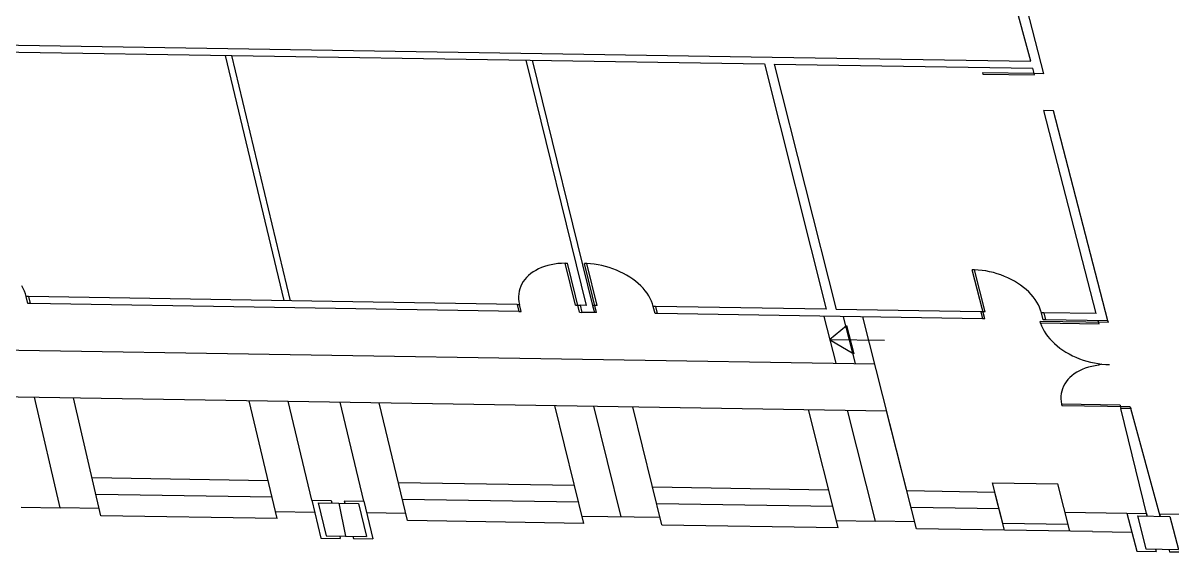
# Model space of a CAD drawing. Extents: x -68 to 264, y 51 to 115.
# Drawn here: x 186.96 to 206.99, y 83.22 to 92.43 of the extents above; entities that cross this region are included whole.
import ezdxf

# ---------------------------------------------------------------- set-up
doc = ezdxf.new("R2010")
doc.units = 0
doc.layers.get('0').update_dxf_attribs({"linetype": 'CONTINUOUS'})

msp = doc.modelspace()

# ---------------------------------------------------------------- linework, layer by layer
for p, q in [((204.517, 91.767), (204.057, 93.435)), ((204.741, 91.551), (204.253, 93.432)), ((184.163, 92.09), (200.012, 91.839)), ((184.977, 91.957), (199.874, 91.721)), ((190.485, 91.87), (191.506, 87.599)), ((190.597, 91.868), (191.619, 87.597)), ((195.718, 91.787), (196.77, 87.515)), ((195.83, 91.785), (196.883, 87.513)), ((199.874, 91.721), (200.952, 87.448)), ((200.012, 91.839), (204.517, 91.767)), ((200.043, 91.718), (201.122, 87.446)), ((200.043, 91.718), (204.548, 91.647)), ((204.572, 91.554), (203.673, 91.568)), ((203.673, 91.568), (203.679, 91.544)), ((203.679, 91.544), (204.578, 91.53)), ((204.572, 91.554), (204.548, 91.647)), ((204.741, 91.551), (204.572, 91.554)), ((204.578, 91.53), (204.572, 91.554)), ((205.654, 87.373), (204.739, 90.909)), ((204.908, 90.906), (204.739, 90.909)), ((205.856, 87.248), (204.908, 90.906)), ((195.894, 88.126), (195.849, 88.099)), ((195.942, 88.151), (195.894, 88.126)), ((195.992, 88.173), (195.942, 88.151)), ((196.046, 88.193), (195.992, 88.173)), ((196.101, 88.209), (196.046, 88.193)), ((196.159, 88.223), (196.101, 88.209)), ((196.219, 88.235), (196.159, 88.223)), ((196.28, 88.243), (196.219, 88.235)), ((196.343, 88.248), (196.28, 88.243)), ((196.406, 88.25), (196.343, 88.248)), ((196.587, 87.518), (196.406, 88.25)), ((196.406, 88.25), (196.446, 88.25)), ((196.656, 87.395), (196.446, 88.25)), ((196.953, 87.39), (196.742, 88.245)), ((196.782, 88.244), (196.742, 88.245)), ((196.847, 88.24), (196.782, 88.244)), ((196.963, 87.512), (196.782, 88.244)), ((196.913, 88.233), (196.847, 88.24)), ((196.979, 88.222), (196.913, 88.233)), ((197.045, 88.209), (196.979, 88.222)), ((197.11, 88.193), (197.045, 88.209)), ((197.174, 88.175), (197.11, 88.193)), ((197.238, 88.153), (197.174, 88.175)), ((197.3, 88.129), (197.238, 88.153)), ((197.36, 88.103), (197.3, 88.129)), ((203.713, 87.282), (203.494, 88.137)), ((203.534, 88.137), (203.494, 88.137)), ((203.599, 88.132), (203.534, 88.137)), ((203.721, 87.404), (203.534, 88.137)), ((203.665, 88.125), (203.599, 88.132)), ((203.731, 88.115), (203.665, 88.125)), ((203.797, 88.102), (203.731, 88.115)), ((195.675, 87.929), (195.651, 87.89)), ((195.702, 87.967), (195.675, 87.929)), ((195.734, 88.003), (195.702, 87.967)), ((195.769, 88.037), (195.734, 88.003)), ((195.807, 88.069), (195.769, 88.037)), ((195.849, 88.099), (195.807, 88.069)), ((197.419, 88.074), (197.36, 88.103)), ((197.476, 88.042), (197.419, 88.074)), ((197.53, 88.009), (197.476, 88.042)), ((197.582, 87.974), (197.53, 88.009)), ((197.632, 87.936), (197.582, 87.974)), ((197.678, 87.897), (197.632, 87.936)), ((203.862, 88.086), (203.797, 88.102)), ((203.927, 88.067), (203.862, 88.086)), ((203.99, 88.046), (203.927, 88.067)), ((204.053, 88.021), (203.99, 88.046)), ((204.113, 87.995), (204.053, 88.021)), ((204.172, 87.966), (204.113, 87.995)), ((204.229, 87.935), (204.172, 87.966)), ((204.284, 87.901), (204.229, 87.935)), ((186.97, 87.808), (186.945, 87.854)), ((186.991, 87.761), (186.97, 87.808)), ((187.008, 87.715), (186.991, 87.761)), ((187.021, 87.668), (187.008, 87.715)), ((195.597, 87.718), (195.594, 87.673)), ((195.604, 87.763), (195.597, 87.718)), ((195.616, 87.806), (195.604, 87.763)), ((195.631, 87.849), (195.616, 87.806)), ((195.651, 87.89), (195.631, 87.849)), ((197.722, 87.857), (197.678, 87.897)), ((197.762, 87.815), (197.722, 87.857)), ((197.799, 87.772), (197.762, 87.815)), ((197.832, 87.727), (197.799, 87.772)), ((197.861, 87.682), (197.832, 87.727)), ((204.337, 87.866), (204.284, 87.901)), ((204.386, 87.829), (204.337, 87.866)), ((204.433, 87.79), (204.386, 87.829)), ((204.477, 87.749), (204.433, 87.79)), ((204.518, 87.707), (204.477, 87.749)), ((187.06, 87.67), (187.021, 87.668)), ((187.049, 87.548), (187.021, 87.668)), ((187.088, 87.548), (187.049, 87.548)), ((192.347, 87.586), (187.06, 87.67)), ((187.06, 87.67), (187.088, 87.548)), ((195.6, 87.412), (187.088, 87.548)), ((195.57, 87.534), (192.347, 87.586)), ((195.57, 87.534), (195.6, 87.412)), ((195.57, 87.534), (195.609, 87.534)), ((195.594, 87.673), (195.595, 87.627)), ((195.595, 87.627), (195.6, 87.58)), ((195.6, 87.58), (195.609, 87.534)), ((195.639, 87.411), (195.609, 87.534)), ((196.587, 87.518), (196.666, 87.517)), ((196.77, 87.515), (196.666, 87.517)), ((196.666, 87.517), (196.696, 87.394)), ((196.883, 87.513), (196.914, 87.391)), ((196.963, 87.512), (196.883, 87.513)), ((197.887, 87.636), (197.861, 87.682)), ((197.909, 87.59), (197.887, 87.636)), ((197.926, 87.543), (197.909, 87.59)), ((197.94, 87.496), (197.926, 87.543)), ((204.555, 87.664), (204.518, 87.707)), ((204.589, 87.619), (204.555, 87.664)), ((204.619, 87.574), (204.589, 87.619)), ((204.645, 87.528), (204.619, 87.574)), ((204.667, 87.482), (204.645, 87.528)), ((195.6, 87.412), (195.639, 87.411)), ((196.656, 87.395), (196.696, 87.394)), ((196.914, 87.391), (196.696, 87.394)), ((196.953, 87.39), (196.914, 87.391)), ((197.98, 87.496), (197.94, 87.496)), ((197.97, 87.374), (197.94, 87.496)), ((198.01, 87.373), (197.97, 87.374)), ((200.952, 87.448), (197.98, 87.496)), ((197.98, 87.496), (198.01, 87.373)), ((203.674, 87.283), (198.01, 87.373)), ((200.91, 87.325), (201.116, 86.508)), ((203.642, 87.405), (201.122, 87.446)), ((201.249, 87.319), (201.456, 86.503)), ((202.522, 83.624), (201.588, 87.314)), ((203.642, 87.405), (203.674, 87.283)), ((203.721, 87.404), (203.642, 87.405)), ((204.685, 87.435), (204.667, 87.482)), ((204.699, 87.388), (204.685, 87.435)), ((204.739, 87.388), (204.699, 87.388)), ((204.731, 87.266), (204.699, 87.388)), ((205.654, 87.373), (204.739, 87.388)), ((204.739, 87.388), (204.77, 87.266)), ((201.011, 86.924), (201.306, 87.164)), ((201.306, 87.164), (201.43, 86.674)), ((203.713, 87.282), (203.674, 87.283)), ((204.685, 87.207), (204.677, 87.236)), ((205.864, 87.217), (204.677, 87.236)), ((204.685, 87.207), (204.701, 87.161)), ((205.702, 87.191), (204.685, 87.207)), ((204.701, 87.161), (204.722, 87.114)), ((204.722, 87.114), (204.747, 87.068)), ((204.77, 87.266), (204.731, 87.266)), ((205.856, 87.248), (204.77, 87.266)), ((205.702, 87.191), (205.687, 87.248)), ((205.864, 87.217), (205.856, 87.248)), ((201.011, 86.924), (201.964, 86.909)), ((201.011, 86.924), (201.43, 86.674)), ((204.747, 87.068), (204.775, 87.022)), ((204.775, 87.022), (204.807, 86.978)), ((204.807, 86.978), (204.843, 86.934)), ((204.843, 86.934), (204.883, 86.891)), ((185.334, 86.76), (201.795, 86.497)), ((204.883, 86.891), (204.925, 86.85)), ((204.925, 86.85), (204.971, 86.81)), ((204.971, 86.81), (205.02, 86.772)), ((205.02, 86.772), (205.071, 86.736)), ((205.071, 86.736), (205.125, 86.701)), ((205.125, 86.701), (205.182, 86.669)), ((205.182, 86.669), (205.24, 86.639)), ((205.24, 86.639), (205.3, 86.612)), ((205.3, 86.612), (205.362, 86.587)), ((205.362, 86.587), (205.426, 86.564)), ((205.426, 86.564), (205.49, 86.544)), ((205.49, 86.544), (205.555, 86.527)), ((205.555, 86.527), (205.621, 86.513)), ((205.621, 86.513), (205.687, 86.501)), ((160.347, 86.345), (191.58, 85.845)), ((205.271, 86.321), (205.231, 86.291)), ((205.315, 86.35), (205.271, 86.321)), ((205.361, 86.375), (205.315, 86.35)), ((205.411, 86.399), (205.361, 86.375)), ((205.463, 86.42), (205.411, 86.399)), ((205.518, 86.438), (205.463, 86.42)), ((205.574, 86.453), (205.518, 86.438)), ((205.633, 86.465), (205.574, 86.453)), ((205.694, 86.474), (205.633, 86.465)), ((205.687, 86.501), (205.753, 86.493)), ((205.753, 86.493), (205.694, 86.474)), ((205.753, 86.493), (205.819, 86.487)), ((205.819, 86.487), (205.884, 86.485)), ((205.106, 86.147), (205.085, 86.107)), ((205.132, 86.186), (205.106, 86.147)), ((205.161, 86.223), (205.132, 86.186)), ((205.195, 86.258), (205.161, 86.223)), ((205.231, 86.291), (205.195, 86.258)), ((187.612, 83.987), (187.164, 85.916)), ((205.039, 85.932), (205.038, 85.887)), ((205.044, 85.978), (205.039, 85.932)), ((205.054, 86.022), (205.044, 85.978)), ((205.067, 86.065), (205.054, 86.022)), ((205.085, 86.107), (205.067, 86.065)), ((188.322, 83.852), (187.843, 85.905)), ((191.389, 83.803), (190.901, 85.856)), ((191.992, 84.121), (191.58, 85.845)), ((191.58, 85.845), (202.002, 85.679)), ((192.9, 84.107), (192.486, 85.831)), ((193.66, 83.767), (193.166, 85.82)), ((196.728, 83.717), (196.224, 85.771)), ((197.379, 83.83), (196.904, 85.76)), ((198.091, 83.696), (197.584, 85.749)), ((205.038, 85.887), (205.041, 85.84)), ((205.041, 85.84), (205.049, 85.793)), ((206.068, 85.777), (205.049, 85.793)), ((205.049, 85.793), (205.056, 85.765)), ((206.245, 85.746), (205.056, 85.765)), ((206.068, 85.777), (206.083, 85.72)), ((206.253, 85.717), (206.083, 85.72)), ((206.539, 83.847), (206.083, 85.72)), ((206.245, 85.746), (206.253, 85.717)), ((206.766, 83.844), (206.253, 85.717)), ((201.159, 83.646), (200.643, 85.701)), ((201.809, 83.759), (201.322, 85.69)), ((202.522, 83.624), (202.002, 85.679)), ((191.232, 84.461), (188.169, 84.51)), ((196.566, 84.376), (193.502, 84.425)), ((197.928, 84.354), (200.993, 84.305)), ((204.025, 83.723), (203.846, 84.423)), ((203.846, 84.423), (204.982, 84.405)), ((205.193, 83.582), (204.982, 84.405)), ((191.301, 84.173), (188.236, 84.223)), ((191.992, 84.121), (192.149, 83.462)), ((191.992, 84.121), (192.332, 84.116)), ((192.332, 84.116), (192.342, 84.075)), ((192.559, 84.112), (192.9, 84.107)), ((192.559, 84.112), (192.569, 84.071)), ((192.9, 84.107), (193.058, 83.448)), ((196.637, 84.088), (193.571, 84.137)), ((203.888, 84.259), (202.356, 84.283)), ((204.057, 83.6), (203.888, 84.259)), ((186.931, 83.998), (187.612, 83.987)), ((188.293, 83.976), (187.612, 83.987)), ((191.359, 83.927), (192.041, 83.916)), ((192.104, 84.079), (192.241, 83.502)), ((192.104, 84.079), (192.467, 84.073)), ((192.467, 84.073), (192.808, 84.067)), ((192.467, 84.073), (192.582, 83.497)), ((192.808, 84.067), (192.946, 83.491)), ((197.999, 84.066), (201.066, 84.017)), ((203.962, 83.97), (202.429, 83.995)), ((205.108, 83.911), (206.188, 83.894)), ((191.389, 83.803), (188.322, 83.852)), ((193.631, 83.89), (192.949, 83.901)), ((196.728, 83.717), (193.66, 83.767)), ((198.06, 83.819), (196.697, 83.841)), ((201.128, 83.77), (201.809, 83.759)), ((202.491, 83.748), (201.809, 83.759)), ((204.025, 83.723), (205.161, 83.705)), ((206.188, 83.894), (206.528, 83.888)), ((206.188, 83.894), (206.358, 83.234)), ((206.369, 83.85), (206.518, 83.273)), ((206.369, 83.85), (206.937, 83.841)), ((206.528, 83.888), (206.539, 83.847)), ((206.756, 83.885), (206.766, 83.844)), ((206.756, 83.885), (207.096, 83.879)), ((206.937, 83.841), (207.086, 83.264)), ((198.091, 83.696), (201.159, 83.646)), ((205.591, 83.575), (202.522, 83.624)), ((205.591, 83.575), (206.273, 83.564)), ((192.149, 83.462), (192.49, 83.457)), ((192.241, 83.502), (192.582, 83.497)), ((192.48, 83.498), (192.49, 83.457)), ((192.582, 83.497), (192.946, 83.491)), ((192.707, 83.495), (192.717, 83.453)), ((192.717, 83.453), (193.058, 83.448)), ((206.358, 83.234), (206.699, 83.229)), ((206.518, 83.273), (207.086, 83.264)), ((206.688, 83.27), (206.699, 83.229)), ((206.916, 83.267), (206.927, 83.225)), ((206.927, 83.225), (207.268, 83.22))]:
    msp.add_line(p, q)

doc.saveas('drawing.dxf')
